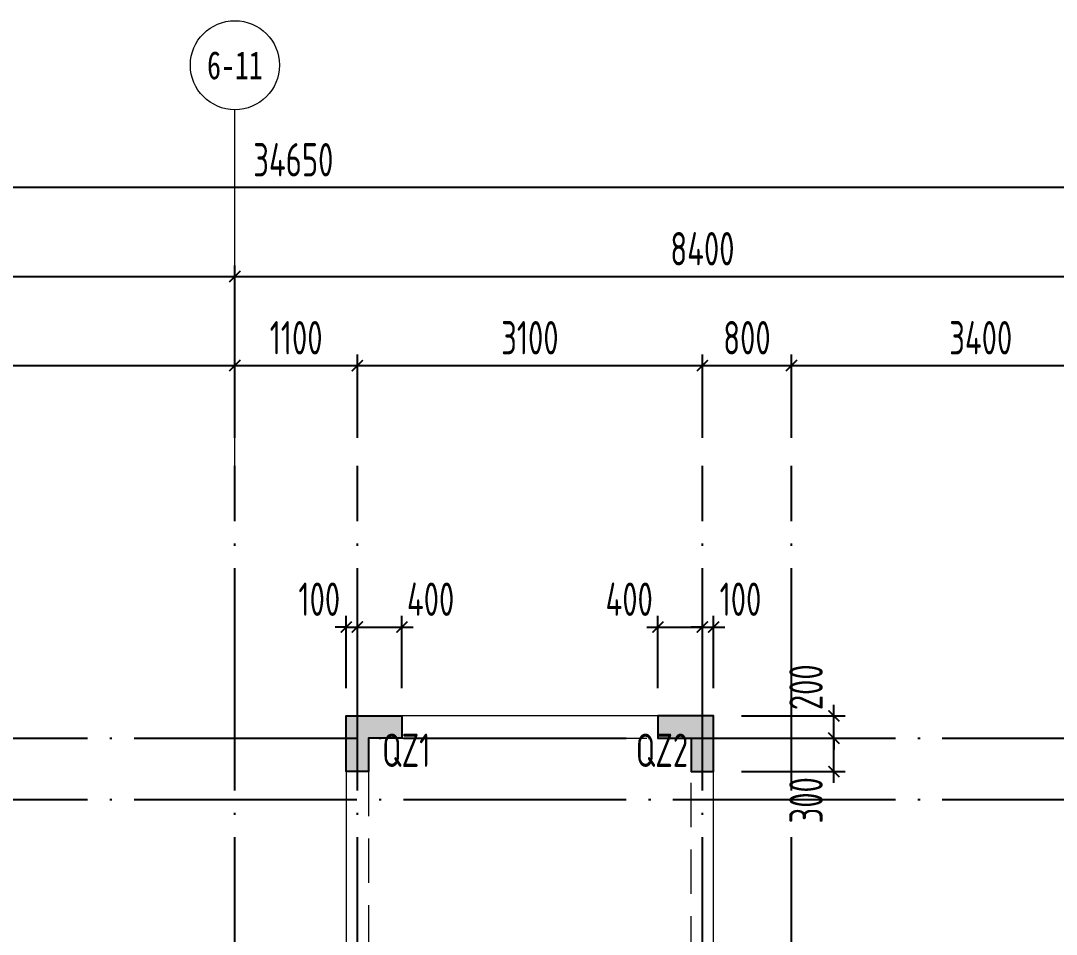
# Model space of a CAD drawing. Header units: millimetres. Extents: x -202076 to 1082610, y -439651 to 179350.
# Drawn here: x 356473 to 365777, y -391802 to -383590 of the extents above; entities that cross this region are included whole.
import ezdxf
from ezdxf.enums import TextEntityAlignment as Align

# ---------------------------------------------------------------- set-up
doc = ezdxf.new("R2010")
doc.units = ezdxf.units.MM
doc.header["$LTSCALE"] = 1000
doc.linetypes.add('DASHED', pattern=[0.75, 0.5, -0.25])
doc.linetypes.add('DOTE', pattern=[2.42, 2, -0.2, 0.02, -0.2])
for name, color, linetype in [('02-TEXT_轴号', 7, 'Continuous'), ('A_AXIS-轴线', 36, 'DOTE'), ('AXIS_TEXT', 7, 'Continuous'), ('COLU', 5, 'Continuous')]:
    doc.layers.add(name, color=color, linetype=linetype)
for name, color, linetype, lineweight in [('BEAM', 4, 'DASHED', 0), ('DIM', 3, 'Continuous', 0), ('柱集中标注', 2, 'Continuous', 18), ('砼梁', 4, 'Continuous', 18), ('边缘构件填充', 253, 'Continuous', 18)]:
    doc.layers.add(name, color=color, linetype=linetype, lineweight=lineweight)
doc.styles.add('_TCH_AXIS', font='STXIHEI.TTF', dxfattribs={"width": 0.75})
doc.styles.add('COMPLEX', font='COMPLEX')
doc.styles.add('TSSD_Dimension', font='tssdeng.shx', dxfattribs={"width": 0.7, "bigfont": 'hztxt.shx'})
doc.styles.add('TSSD_Rein', font='tssdeng.shx', dxfattribs={"width": 0.7, "bigfont": 'hztxt.shx'})
doc.dimstyles.new('TSSD_100_100', dxfattribs={"dimtxt": 300, "dimasz": 100, "dimexe": 100, "dimexo": 250, "dimgap": 100, "dimtad": 1, "dimdec": 0, "dimzin": 0, "dimdsep": 46, "dimtxsty": 'TSSD_Dimension', "dimblk": 'ARCHTICK', "dimcen": 0, "dimdle": 100, "dimclrt": 7, "dimadec": 0, "dimazin": 0, "dimtfac": 1, "dimtdec": 0, "dimtix": 1, "dimtmove": 2, "dimatfit": 3, "dimfxl": 1, "dimtolj": 1, "dimtzin": 0, "dimarcsym": 0})

# ---------------------------------------------------------------- blocks, each defined once
blk = doc.blocks.new('_AXISO')
blk.add_circle((0, 0), 0.5)
at = {"layer": 'AXIS_TEXT', "style": 'COMPLEX', "width": 1.041667}
blk.add_attdef('A', text='', height=0.56, dxfattribs=at).set_placement((-0.25, -0.28), (0.25, -0.28), align=Align.FIT)
blk = doc.blocks.new('_ARCHTICK')
at = {"color": 0, "linetype": 'ByBlock', "const_width": 0.15}
blk.add_lwpolyline([(-0.5, -0.5), (0.5, 0.5)], dxfattribs=at)
blk = doc.blocks.new('*D2580')
at = {"layer": 'Defpoints', "color": 0, "transparency": 16777216}
for p in [(358397.6, -385889.5), (349997.6, -387589.5), (358397.6, -387589.5)]:
    blk.add_point(p, dxfattribs=at)
at = {"layer": 'DIM', "color": 0, "lineweight": -2, "transparency": 16777216}
for p, q in [((349997.6, -387339.5), (349997.6, -385789.5)), ((358397.6, -387339.5), (358397.6, -385789.5)), ((349897.6, -385889.5), (358497.6, -385889.5))]:
    blk.add_line(p, q, dxfattribs=at)
at = {"layer": 'DIM', "color": 0, "lineweight": -2, "transparency": 16777216, "xscale": 100, "yscale": 100, "zscale": 100, "rotation": 180}
blk.add_blockref('_ARCHTICK', (349997.6, -385889.5), dxfattribs=at)
at = {"layer": 'DIM', "color": 0, "lineweight": -2, "transparency": 16777216, "xscale": 100, "yscale": 100, "zscale": 100}
blk.add_blockref('_ARCHTICK', (358397.6, -385889.5), dxfattribs=at)
at = {"layer": 'DIM', "color": 7, "transparency": 16777216, "insert": (354197.6, -385639.5), "char_height": 300, "attachment_point": 5, "style": 'TSSD_Dimension'}
blk.add_mtext('\\A1;8400', dxfattribs=at)
blk = doc.blocks.new('*D2581')
at = {"layer": 'Defpoints', "color": 0, "transparency": 16777216}
for p in [(366797.6, -385889.5), (358397.6, -387589.5), (366797.6, -387589.5)]:
    blk.add_point(p, dxfattribs=at)
at = {"layer": 'DIM', "color": 0, "lineweight": -2, "transparency": 16777216}
for p, q in [((358397.6, -387339.5), (358397.6, -385789.5)), ((366797.6, -387339.5), (366797.6, -385789.5)), ((358297.6, -385889.5), (366897.6, -385889.5))]:
    blk.add_line(p, q, dxfattribs=at)
at = {"layer": 'DIM', "color": 0, "lineweight": -2, "transparency": 16777216, "xscale": 100, "yscale": 100, "zscale": 100, "rotation": 180}
blk.add_blockref('_ARCHTICK', (358397.6, -385889.5), dxfattribs=at)
at = {"layer": 'DIM', "color": 0, "lineweight": -2, "transparency": 16777216, "xscale": 100, "yscale": 100, "zscale": 100}
blk.add_blockref('_ARCHTICK', (366797.6, -385889.5), dxfattribs=at)
at = {"layer": 'DIM', "color": 7, "transparency": 16777216, "insert": (362597.6, -385639.5), "char_height": 300, "attachment_point": 5, "style": 'TSSD_Dimension'}
blk.add_mtext('\\A1;8400', dxfattribs=at)
blk = doc.blocks.new('*D2585')
at = {"layer": 'Defpoints', "color": 0, "transparency": 16777216}
for p in [(358397.6, -386689.5), (353347.6, -387589.5), (358397.6, -387589.5)]:
    blk.add_point(p, dxfattribs=at)
at = {"layer": 'DIM', "color": 0, "lineweight": -2, "transparency": 16777216}
for p, q in [((353347.6, -387339.5), (353347.6, -386589.5)), ((358397.6, -387339.5), (358397.6, -386589.5)), ((353247.6, -386689.5), (358497.6, -386689.5))]:
    blk.add_line(p, q, dxfattribs=at)
at = {"layer": 'DIM', "color": 0, "lineweight": -2, "transparency": 16777216, "xscale": 100, "yscale": 100, "zscale": 100, "rotation": 180}
blk.add_blockref('_ARCHTICK', (353347.6, -386689.5), dxfattribs=at)
at = {"layer": 'DIM', "color": 0, "lineweight": -2, "transparency": 16777216, "xscale": 100, "yscale": 100, "zscale": 100}
blk.add_blockref('_ARCHTICK', (358397.6, -386689.5), dxfattribs=at)
at = {"layer": 'DIM', "color": 7, "transparency": 16777216, "insert": (355872.6, -386439.5), "char_height": 300, "attachment_point": 5, "style": 'TSSD_Dimension'}
blk.add_mtext('\\A1;5050', dxfattribs=at)
blk = doc.blocks.new('*D2586')
at = {"layer": 'Defpoints', "color": 0, "transparency": 16777216}
for p in [(359497.6, -386689.5), (358397.6, -387589.5), (359497.6, -387589.5)]:
    blk.add_point(p, dxfattribs=at)
at = {"layer": 'DIM', "color": 0, "lineweight": -2, "transparency": 16777216}
for p, q in [((358397.6, -387339.5), (358397.6, -386589.5)), ((359497.6, -387339.5), (359497.6, -386589.5)), ((358297.6, -386689.5), (359597.6, -386689.5))]:
    blk.add_line(p, q, dxfattribs=at)
at = {"layer": 'DIM', "color": 0, "lineweight": -2, "transparency": 16777216, "xscale": 100, "yscale": 100, "zscale": 100, "rotation": 180}
blk.add_blockref('_ARCHTICK', (358397.6, -386689.5), dxfattribs=at)
at = {"layer": 'DIM', "color": 0, "lineweight": -2, "transparency": 16777216, "xscale": 100, "yscale": 100, "zscale": 100}
blk.add_blockref('_ARCHTICK', (359497.6, -386689.5), dxfattribs=at)
at = {"layer": 'DIM', "color": 7, "transparency": 16777216, "insert": (358947.6, -386439.5), "char_height": 300, "attachment_point": 5, "style": 'TSSD_Dimension'}
blk.add_mtext('\\A1;1100', dxfattribs=at)
blk = doc.blocks.new('*D2589')
at = {"layer": 'Defpoints', "color": 0, "transparency": 16777216}
for p in [(363398, -386689.5), (362597.6, -387589.5), (363398, -387589.5)]:
    blk.add_point(p, dxfattribs=at)
at = {"layer": 'DIM', "color": 0, "lineweight": -2, "transparency": 16777216}
for p, q in [((362597.6, -387339.5), (362597.6, -386589.5)), ((363398, -387339.5), (363398, -386589.5)), ((362497.6, -386689.5), (363498, -386689.5))]:
    blk.add_line(p, q, dxfattribs=at)
at = {"layer": 'DIM', "color": 0, "lineweight": -2, "transparency": 16777216, "xscale": 100, "yscale": 100, "zscale": 100, "rotation": 180}
blk.add_blockref('_ARCHTICK', (362597.6, -386689.5), dxfattribs=at)
at = {"layer": 'DIM', "color": 0, "lineweight": -2, "transparency": 16777216, "xscale": 100, "yscale": 100, "zscale": 100}
blk.add_blockref('_ARCHTICK', (363398, -386689.5), dxfattribs=at)
at = {"layer": 'DIM', "color": 7, "transparency": 16777216, "insert": (362997.8, -386439.5), "char_height": 300, "attachment_point": 5, "style": 'TSSD_Dimension'}
blk.add_mtext('\\A1;800', dxfattribs=at)
blk = doc.blocks.new('*D2596')
at = {"layer": 'Defpoints', "color": 0, "transparency": 16777216}
for p in [(341597.6, -385089.5), (341597.6, -387589.5), (376247.6, -387589.5)]:
    blk.add_point(p, dxfattribs=at)
at = {"layer": 'DIM', "color": 0, "lineweight": -2, "transparency": 16777216}
for p, q in [((341597.6, -387339.5), (341597.6, -384989.5)), ((376247.6, -387339.5), (376247.6, -384989.5)), ((376347.6, -385089.5), (341497.6, -385089.5))]:
    blk.add_line(p, q, dxfattribs=at)
at = {"layer": 'DIM', "color": 0, "lineweight": -2, "transparency": 16777216, "xscale": 100, "yscale": 100, "zscale": 100, "rotation": 180}
blk.add_blockref('_ARCHTICK', (341597.6, -385089.5), dxfattribs=at)
at = {"layer": 'DIM', "color": 0, "lineweight": -2, "transparency": 16777216, "xscale": 100, "yscale": 100, "zscale": 100}
blk.add_blockref('_ARCHTICK', (376247.6, -385089.5), dxfattribs=at)
at = {"layer": 'DIM', "color": 7, "transparency": 16777216, "insert": (358922.6, -384839.5), "char_height": 300, "attachment_point": 5, "style": 'TSSD_Dimension'}
blk.add_mtext('\\A1;34650', dxfattribs=at)
blk = doc.blocks.new('*D2570')
at = {"layer": 'Defpoints', "color": 0, "transparency": 16777216}
for p in [(362597.6, -386689.5), (359497.6, -387589.5), (362597.6, -387589.5)]:
    blk.add_point(p, dxfattribs=at)
at = {"layer": 'DIM', "color": 0, "lineweight": -2, "transparency": 16777216}
for p, q in [((359497.6, -387339.5), (359497.6, -386589.5)), ((362597.6, -387339.5), (362597.6, -386589.5)), ((359397.6, -386689.5), (362697.6, -386689.5))]:
    blk.add_line(p, q, dxfattribs=at)
at = {"layer": 'DIM', "color": 0, "lineweight": -2, "transparency": 16777216, "xscale": 100, "yscale": 100, "zscale": 100, "rotation": 180}
blk.add_blockref('_ARCHTICK', (359497.6, -386689.5), dxfattribs=at)
at = {"layer": 'DIM', "color": 0, "lineweight": -2, "transparency": 16777216, "xscale": 100, "yscale": 100, "zscale": 100}
blk.add_blockref('_ARCHTICK', (362597.6, -386689.5), dxfattribs=at)
at = {"layer": 'DIM', "color": 7, "transparency": 16777216, "insert": (361047.6, -386439.5), "char_height": 300, "attachment_point": 5, "style": 'TSSD_Dimension'}
blk.add_mtext('\\A1;3100', dxfattribs=at)
blk = doc.blocks.new('*D2629')
at = {"layer": 'Defpoints', "color": 0, "transparency": 16777216}
for p in [(362597.6, -389039.9), (362197.6, -389839.5), (362597.6, -389839.5)]:
    blk.add_point(p, dxfattribs=at)
at = {"layer": 'DIM', "color": 0, "lineweight": -2, "transparency": 16777216}
for p, q in [((362197.6, -389589.5), (362197.6, -388939.9)), ((362597.6, -389589.5), (362597.6, -388939.9)), ((362097.6, -389039.9), (362697.6, -389039.9))]:
    blk.add_line(p, q, dxfattribs=at)
at = {"layer": 'DIM', "color": 0, "lineweight": -2, "transparency": 16777216, "xscale": 100, "yscale": 100, "zscale": 100, "rotation": 180}
blk.add_blockref('_ARCHTICK', (362197.6, -389039.9), dxfattribs=at)
at = {"layer": 'DIM', "color": 0, "lineweight": -2, "transparency": 16777216, "xscale": 100, "yscale": 100, "zscale": 100}
blk.add_blockref('_ARCHTICK', (362597.6, -389039.9), dxfattribs=at)
at = {"layer": 'DIM', "color": 7, "transparency": 16777216, "insert": (361939.6, -388789.9), "char_height": 300, "attachment_point": 5, "style": 'TSSD_Dimension'}
blk.add_mtext('\\A1;400', dxfattribs=at)
blk = doc.blocks.new('*D2630')
at = {"layer": 'Defpoints', "color": 0, "transparency": 16777216}
for p in [(362697.6, -389039.9), (362597.6, -389839.5), (362697.6, -389839.5)]:
    blk.add_point(p, dxfattribs=at)
at = {"layer": 'DIM', "color": 0, "lineweight": -2, "transparency": 16777216}
for p, q in [((362597.6, -389589.5), (362597.6, -388939.9)), ((362697.6, -389589.5), (362697.6, -388939.9)), ((362597.6, -389039.9), (362497.6, -389039.9)), ((362597.6, -389039.9), (362697.6, -389039.9)), ((362697.6, -389039.9), (362797.6, -389039.9))]:
    blk.add_line(p, q, dxfattribs=at)
at = {"layer": 'DIM', "color": 0, "lineweight": -2, "transparency": 16777216, "xscale": 100, "yscale": 100, "zscale": 100}
blk.add_blockref('_ARCHTICK', (362597.6, -389039.9), dxfattribs=at)
at = {"layer": 'DIM', "color": 0, "lineweight": -2, "transparency": 16777216, "xscale": 100, "yscale": 100, "zscale": 100, "rotation": 180}
blk.add_blockref('_ARCHTICK', (362697.6, -389039.9), dxfattribs=at)
at = {"layer": 'DIM', "color": 7, "transparency": 16777216, "insert": (362939.6, -388789.9), "char_height": 300, "attachment_point": 5, "style": 'TSSD_Dimension'}
blk.add_mtext('\\A1;100', dxfattribs=at)
blk = doc.blocks.new('*D2631')
at = {"layer": 'Defpoints', "color": 0, "transparency": 16777216}
for p in [(362697.6, -390039.5), (363778.6, -390039.5), (362697.6, -390339.5)]:
    blk.add_point(p, dxfattribs=at)
at = {"layer": 'DIM', "color": 0, "lineweight": -2, "transparency": 16777216}
for p, q in [((363778.6, -390439.5), (363778.6, -389939.5)), ((362947.6, -390039.5), (363878.6, -390039.5)), ((362947.6, -390339.5), (363878.6, -390339.5))]:
    blk.add_line(p, q, dxfattribs=at)
at = {"layer": 'DIM', "color": 0, "lineweight": -2, "transparency": 16777216, "xscale": 100, "yscale": 100, "zscale": 100}
for p, rotation in [((363778.6, -390039.5), 90), ((363778.6, -390339.5), 270)]:
    blk.add_blockref('_ARCHTICK', p, dxfattribs=dict(at, rotation=rotation))
at = {"layer": 'DIM', "color": 7, "transparency": 16777216, "insert": (363528.6, -390597.6), "char_height": 300, "attachment_point": 5, "rotation": 90, "style": 'TSSD_Dimension'}
blk.add_mtext('\\A1;300', dxfattribs=at)
blk = doc.blocks.new('*D2632')
at = {"layer": 'Defpoints', "color": 0, "transparency": 16777216}
for p in [(362697.6, -389839.5), (363778.6, -389839.5), (362697.6, -390039.5)]:
    blk.add_point(p, dxfattribs=at)
at = {"layer": 'DIM', "color": 0, "lineweight": -2, "transparency": 16777216}
for p, q in [((363778.6, -389839.5), (363778.6, -389739.5)), ((362947.6, -389839.5), (363878.6, -389839.5)), ((363778.6, -390039.5), (363778.6, -389839.5)), ((362947.6, -390039.5), (363878.6, -390039.5)), ((363778.6, -390039.5), (363778.6, -390139.5))]:
    blk.add_line(p, q, dxfattribs=at)
at = {"layer": 'DIM', "color": 0, "lineweight": -2, "transparency": 16777216, "xscale": 100, "yscale": 100, "zscale": 100}
for p, rotation in [((363778.6, -389839.5), 270), ((363778.6, -390039.5), 90)]:
    blk.add_blockref('_ARCHTICK', p, dxfattribs=dict(at, rotation=rotation))
at = {"layer": 'DIM', "color": 7, "transparency": 16777216, "insert": (363528.6, -389581.4), "char_height": 300, "attachment_point": 5, "rotation": 90, "style": 'TSSD_Dimension'}
blk.add_mtext('\\A1;200', dxfattribs=at)
blk = doc.blocks.new('*D3330')
at = {"layer": 'Defpoints', "color": 0, "transparency": 16777216}
for p in [(359497.6, -389039.9), (359397.6, -389839.5), (359497.6, -389839.5)]:
    blk.add_point(p, dxfattribs=at)
at = {"layer": 'DIM', "color": 0, "lineweight": -2, "transparency": 16777216}
for p, q in [((359397.6, -389589.5), (359397.6, -388939.9)), ((359497.6, -389589.5), (359497.6, -388939.9)), ((359397.6, -389039.9), (359297.6, -389039.9)), ((359397.6, -389039.9), (359497.6, -389039.9)), ((359497.6, -389039.9), (359597.6, -389039.9))]:
    blk.add_line(p, q, dxfattribs=at)
at = {"layer": 'DIM', "color": 0, "lineweight": -2, "transparency": 16777216, "xscale": 100, "yscale": 100, "zscale": 100}
blk.add_blockref('_ARCHTICK', (359397.6, -389039.9), dxfattribs=at)
at = {"layer": 'DIM', "color": 0, "lineweight": -2, "transparency": 16777216, "xscale": 100, "yscale": 100, "zscale": 100, "rotation": 180}
blk.add_blockref('_ARCHTICK', (359497.6, -389039.9), dxfattribs=at)
at = {"layer": 'DIM', "color": 7, "transparency": 16777216, "insert": (359155.7, -388789.9), "char_height": 300, "attachment_point": 5, "style": 'TSSD_Dimension'}
blk.add_mtext('\\A1;100', dxfattribs=at)
blk = doc.blocks.new('*D3331')
at = {"layer": 'Defpoints', "color": 0, "transparency": 16777216}
for p in [(359897.6, -389039.9), (359497.6, -389839.5), (359897.6, -389839.5)]:
    blk.add_point(p, dxfattribs=at)
at = {"layer": 'DIM', "color": 0, "lineweight": -2, "transparency": 16777216}
for p, q in [((359497.6, -389589.5), (359497.6, -388939.9)), ((359897.6, -389589.5), (359897.6, -388939.9)), ((359397.6, -389039.9), (359997.6, -389039.9))]:
    blk.add_line(p, q, dxfattribs=at)
at = {"layer": 'DIM', "color": 0, "lineweight": -2, "transparency": 16777216, "xscale": 100, "yscale": 100, "zscale": 100, "rotation": 180}
blk.add_blockref('_ARCHTICK', (359497.6, -389039.9), dxfattribs=at)
at = {"layer": 'DIM', "color": 0, "lineweight": -2, "transparency": 16777216, "xscale": 100, "yscale": 100, "zscale": 100}
blk.add_blockref('_ARCHTICK', (359897.6, -389039.9), dxfattribs=at)
at = {"layer": 'DIM', "color": 7, "transparency": 16777216, "insert": (360155.7, -388789.9), "char_height": 300, "attachment_point": 5, "style": 'TSSD_Dimension'}
blk.add_mtext('\\A1;400', dxfattribs=at)
blk = doc.blocks.new('*D3339')
at = {"layer": 'Defpoints', "color": 0, "transparency": 16777216}
for p in [(366797.6, -386689.5), (363398, -387589.5), (366797.6, -387589.5)]:
    blk.add_point(p, dxfattribs=at)
at = {"layer": 'DIM', "color": 0, "lineweight": -2, "transparency": 16777216}
for p, q in [((363398, -387339.5), (363398, -386589.5)), ((366797.6, -387339.5), (366797.6, -386589.5)), ((363298, -386689.5), (366897.6, -386689.5))]:
    blk.add_line(p, q, dxfattribs=at)
at = {"layer": 'DIM', "color": 0, "lineweight": -2, "transparency": 16777216, "xscale": 100, "yscale": 100, "zscale": 100, "rotation": 180}
blk.add_blockref('_ARCHTICK', (363398, -386689.5), dxfattribs=at)
at = {"layer": 'DIM', "color": 0, "lineweight": -2, "transparency": 16777216, "xscale": 100, "yscale": 100, "zscale": 100}
blk.add_blockref('_ARCHTICK', (366797.6, -386689.5), dxfattribs=at)
at = {"layer": 'DIM', "color": 7, "transparency": 16777216, "insert": (365097.8, -386439.5), "char_height": 300, "attachment_point": 5, "style": 'TSSD_Dimension'}
blk.add_mtext('\\A1;3400', dxfattribs=at)

msp = doc.modelspace()

# ---------------------------------------------------------------- hatches: boundary and pattern name
at = {"layer": '边缘构件填充'}
h = msp.add_hatch(color=256, dxfattribs=at)
h.dxf.hatch_style = 1
h.paths.add_polyline_path([(359897.6, -389839.5), (359897.6, -390039.5), (359597.6, -390039.5), (359597.6, -390339.5), (359397.6, -390339.5), (359397.6, -389839.5)])
h = msp.add_hatch(color=256, dxfattribs=at)
h.dxf.hatch_style = 1
h.paths.add_polyline_path([(362197.6, -389839.5), (362197.6, -390039.5), (362497.6, -390039.5), (362497.6, -390339.5), (362697.6, -390339.5), (362697.6, -389839.5)])

# ---------------------------------------------------------------- linework, layer by layer
at = {"layer": 'A_AXIS-轴线'}
for p, q in [((358397.6, -400189.5), (358397.6, -387589.5)), ((359497.6, -400189.5), (359497.6, -387589.5)), ((362597.6, -400189.5), (362597.6, -387589.5)), ((363398, -400189.5), (363398, -387589.5)), ((340552.8, -390039.5), (377877.8, -390039.5)), ((340552.8, -390589.5), (379666.2, -390589.5))]:
    msp.add_line(p, q, dxfattribs=at)
at = {"layer": 'BEAM', "ltscale": 0.8}
for p, q in [((359897.6, -390039.5), (362197.6, -390039.5)), ((359597.6, -390339.5), (359597.6, -395639.5)), ((362497.6, -395639.5), (362497.6, -390339.5))]:
    msp.add_line(p, q, dxfattribs=at)
at = {"layer": 'COLU'}
for points in [[(359897.6, -389839.5), (359897.6, -390039.5), (359597.6, -390039.5), (359597.6, -390339.5), (359397.6, -390339.5), (359397.6, -389839.5)], [(362197.6, -389839.5), (362197.6, -390039.5), (362497.6, -390039.5), (362497.6, -390339.5), (362697.6, -390339.5), (362697.6, -389839.5)]]:
    msp.add_lwpolyline(points, close=True, dxfattribs=at)
at = {"layer": 'DIM'}
msp.add_line((358397.6, -387589.5), (358397.6, -384389.5), dxfattribs=at)
at = {"layer": '砼梁'}
for p, q in [((362197.6, -389839.5), (359897.6, -389839.5)), ((359397.6, -390339.5), (359397.6, -395639.5)), ((362697.6, -395639.5), (362697.6, -390339.5))]:
    msp.add_line(p, q, dxfattribs=at)

# ---------------------------------------------------------------- block references
at = {"layer": 'DIM'}
ref = msp.add_blockref('_AXISO', (358397.6, -383989.5), dxfattribs=dict(at, xscale=800, yscale=800, zscale=800))
ref.add_attrib('A', '6-11', dxfattribs={"layer": '02-TEXT_轴号', "height": 252.11, "style": '_TCH_AXIS', "width": 0.743037}).set_placement((358147.6, -384115.6), (358647.7, -384115.6), align=Align.FIT)

# ---------------------------------------------------------------- texts
at = {"layer": '柱集中标注', "linetype": 'Continuous', "style": 'TSSD_Rein', "width": 0.7}
for s, p in [('QZ1', (359720, -390387.7)), ('QZ2', (361998.6, -390387.7))]:
    msp.add_text(s, height=300, dxfattribs=at).set_placement(p, align=Align.BOTTOM_LEFT)

# ---------------------------------------------------------------- dimensions: what is measured, and where the dimension line sits
at = {"layer": 'DIM'}
for base, p1, p2, picture, middle in [((341597.6, -385089.5), (376247.6, -387589.5), (341597.6, -387589.5), '*D2596', (358922.6, -384839.5)), ((358397.6, -385889.5), (349997.6, -387589.5), (358397.6, -387589.5), '*D2580', (354197.6, -385639.5)), ((366797.6, -385889.5), (358397.6, -387589.5), (366797.6, -387589.5), '*D2581', (362597.6, -385639.5)), ((358397.6, -386689.5), (353347.6, -387589.5), (358397.6, -387589.5), '*D2585', (355872.6, -386439.5)), ((359497.6, -386689.5), (358397.6, -387589.5), (359497.6, -387589.5), '*D2586', (358947.6, -386439.5)), ((362597.6, -386689.5), (359497.6, -387589.5), (362597.6, -387589.5), '*D2570', (361047.6, -386439.5)), ((363398, -386689.5), (362597.6, -387589.5), (363398, -387589.5), '*D2589', (362997.8, -386439.5)), ((366797.6, -386689.5), (363398, -387589.5), (366797.6, -387589.5), '*D3339', (365097.8, -386439.5))]:
    dim = msp.add_linear_dim(base=base, p1=p1, p2=p2, dimstyle='TSSD_100_100', dxfattribs=at)
    dim.commit()
    dim.dimension.update_dxf_attribs({"geometry": picture, "text_midpoint": middle})
for base, p1, p2, picture, middle in [((359497.6, -389039.9), (359397.6, -389839.5), (359497.6, -389839.5), '*D3330', (359155.7, -388789.9)), ((359897.6, -389039.9), (359497.6, -389839.5), (359897.6, -389839.5), '*D3331', (360155.7, -388789.9)), ((362597.6, -389039.9), (362197.6, -389839.5), (362597.6, -389839.5), '*D2629', (361939.6, -388789.9)), ((362697.6, -389039.9), (362597.6, -389839.5), (362697.6, -389839.5), '*D2630', (362939.6, -388789.9))]:
    dim = msp.add_linear_dim(base=base, p1=p1, p2=p2, dimstyle='TSSD_100_100', dxfattribs=at)
    dim.commit()
    dim.dimension.update_dxf_attribs({"geometry": picture, "text_midpoint": middle, "dimtype": 160})
for base, p1, p2, picture, middle in [((363778.6, -389839.5), (362697.6, -390039.5), (362697.6, -389839.5), '*D2632', (363528.6, -389581.4)), ((363778.6, -390039.5), (362697.6, -390339.5), (362697.6, -390039.5), '*D2631', (363528.6, -390597.6))]:
    dim = msp.add_linear_dim(base=base, p1=p1, p2=p2, angle=90, dimstyle='TSSD_100_100', dxfattribs=at)
    dim.commit()
    dim.dimension.update_dxf_attribs({"geometry": picture, "text_midpoint": middle, "dimtype": 160})

doc.saveas('drawing.dxf')
